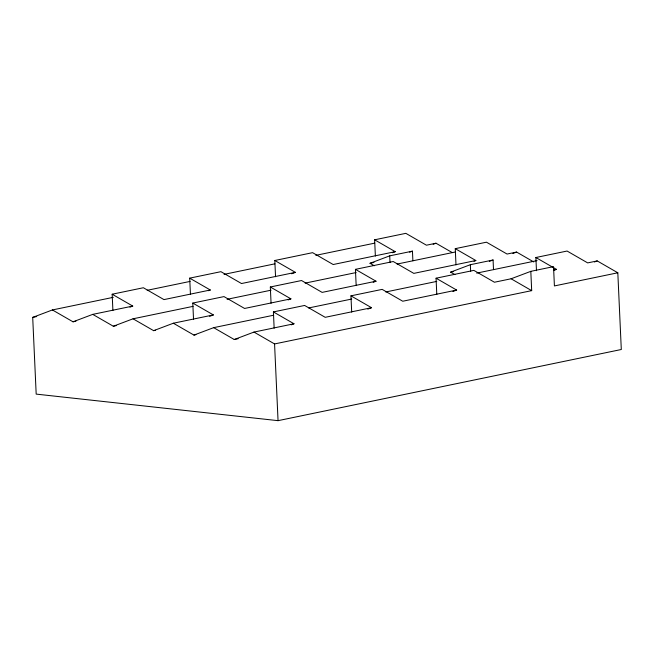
<?xml version="1.0" encoding="UTF-8"?>
<svg xmlns="http://www.w3.org/2000/svg" width="654" height="654" viewBox="0 0 654 654"><rect width="100%" height="100%" fill="white"/><g stroke="black" fill="none" stroke-linecap="round" stroke-linejoin="round"><path stroke-width="0.98" d="M536.476 270.715L535.879 257.512L567.083 251.038L587.676 262.9L597.225 260.921L617.817 272.783L621.3 349.506L278.048 420.661L36.183 394.109L32.7 317.386L52.418 309.947L113.281 297.333M52.418 309.947L73.011 321.809L92.729 314.378L132.754 306.08L112.161 294.218L112.905 310.462M129.942 307.143L132.754 306.08M92.729 314.378L113.322 326.232L133.04 318.8L193.069 306.358M208.422 290.711L210.302 290L189.701 278.146L190.445 294.39M291.651 273.781L295.404 272.358L274.811 260.496L275.547 276.748M133.04 318.8L153.633 330.662L173.351 323.223L213.376 314.926L192.783 303.064L193.527 319.316M209.623 316.348L213.376 314.926M392.408 252.73L395.229 251.667L374.636 239.805L375.371 256.057M374.292 265.761L370.009 263.284L389.719 255.853L412.453 251.144L412.887 260.791M409.633 252.207L412.453 251.144M433.161 244.285L435.981 243.223L452.282 252.607M173.351 323.223L193.944 335.085L213.662 327.654L273.691 315.212M288.103 299.916L290.916 298.853L270.323 286.992L271.067 303.243M373.205 282.275L376.025 281.212L355.433 269.35L356.168 285.602M213.662 327.654L234.255 339.516L253.973 332.077L293.998 323.779L273.405 311.917L274.149 328.169M291.185 324.842L293.998 323.779M473.97 261.224L475.85 260.521L455.258 248.659L455.993 264.911M454.914 274.606L450.631 272.138L470.34 264.707L493.075 259.99L493.508 269.636M489.315 261.412L493.075 259.99M512.842 253.49L516.603 252.068L533.762 261.952M367.785 309.121L371.537 307.707L350.945 295.845L351.688 312.097M452.887 291.48L456.647 290.065L436.054 278.203L436.79 294.455M436.054 278.203L473.839 270.372L494.432 282.234L511.093 278.776L530.811 271.345L553.537 266.628L554.412 285.929L617.817 272.783M553.652 270.429L556.472 269.374L535.879 257.512M594.404 261.984L597.225 260.921M112.161 294.218L143.373 287.744L163.966 299.606L210.302 290M189.701 278.146L220.913 271.672L241.506 283.534L295.404 272.358M274.811 260.496L312.596 252.665L333.188 264.527L395.229 251.667M374.636 239.805L405.84 233.339L426.433 245.201L435.981 243.223M147.207 290.302L190.118 281.408M224.044 274.369L274.933 263.824M315.841 255.346L374.717 243.141M32.7 317.386L36.689 316.561M73.011 321.809L75.938 321.204M370.009 263.284L373.957 262.467M192.783 303.064L223.995 296.597L244.588 308.459L290.916 298.853M270.323 286.992L301.535 280.525L322.128 292.387L376.025 281.212M355.433 269.35L393.218 261.518L413.81 273.38L475.85 260.521M455.258 248.659L486.462 242.193L507.054 254.046L516.603 252.068M227.085 299.303L271.108 290.18M305.124 283.125L356.144 272.554M397.076 264.069L455.486 251.962M113.322 326.232L116.314 325.618M153.633 330.662L155.587 330.254M450.631 272.138L453.59 271.524M273.405 311.917L304.617 305.451L325.21 317.313L371.537 307.707M350.945 295.845L382.157 289.379L402.75 301.232L456.647 290.065M308.704 307.952L351.729 299.033M385.746 291.978L436.766 281.4M476.709 273.119L537.097 260.603M193.944 335.085L195.938 334.676M553.513 269.979L556.472 269.374M234.255 339.516L238.162 338.698M253.973 332.077L274.566 343.939L531.686 290.638L530.811 271.345M511.093 278.776L531.686 290.638M470.34 264.707L470.651 271.459M389.719 255.853L390.029 262.606M274.566 343.939L278.048 420.661"/></g></svg>
